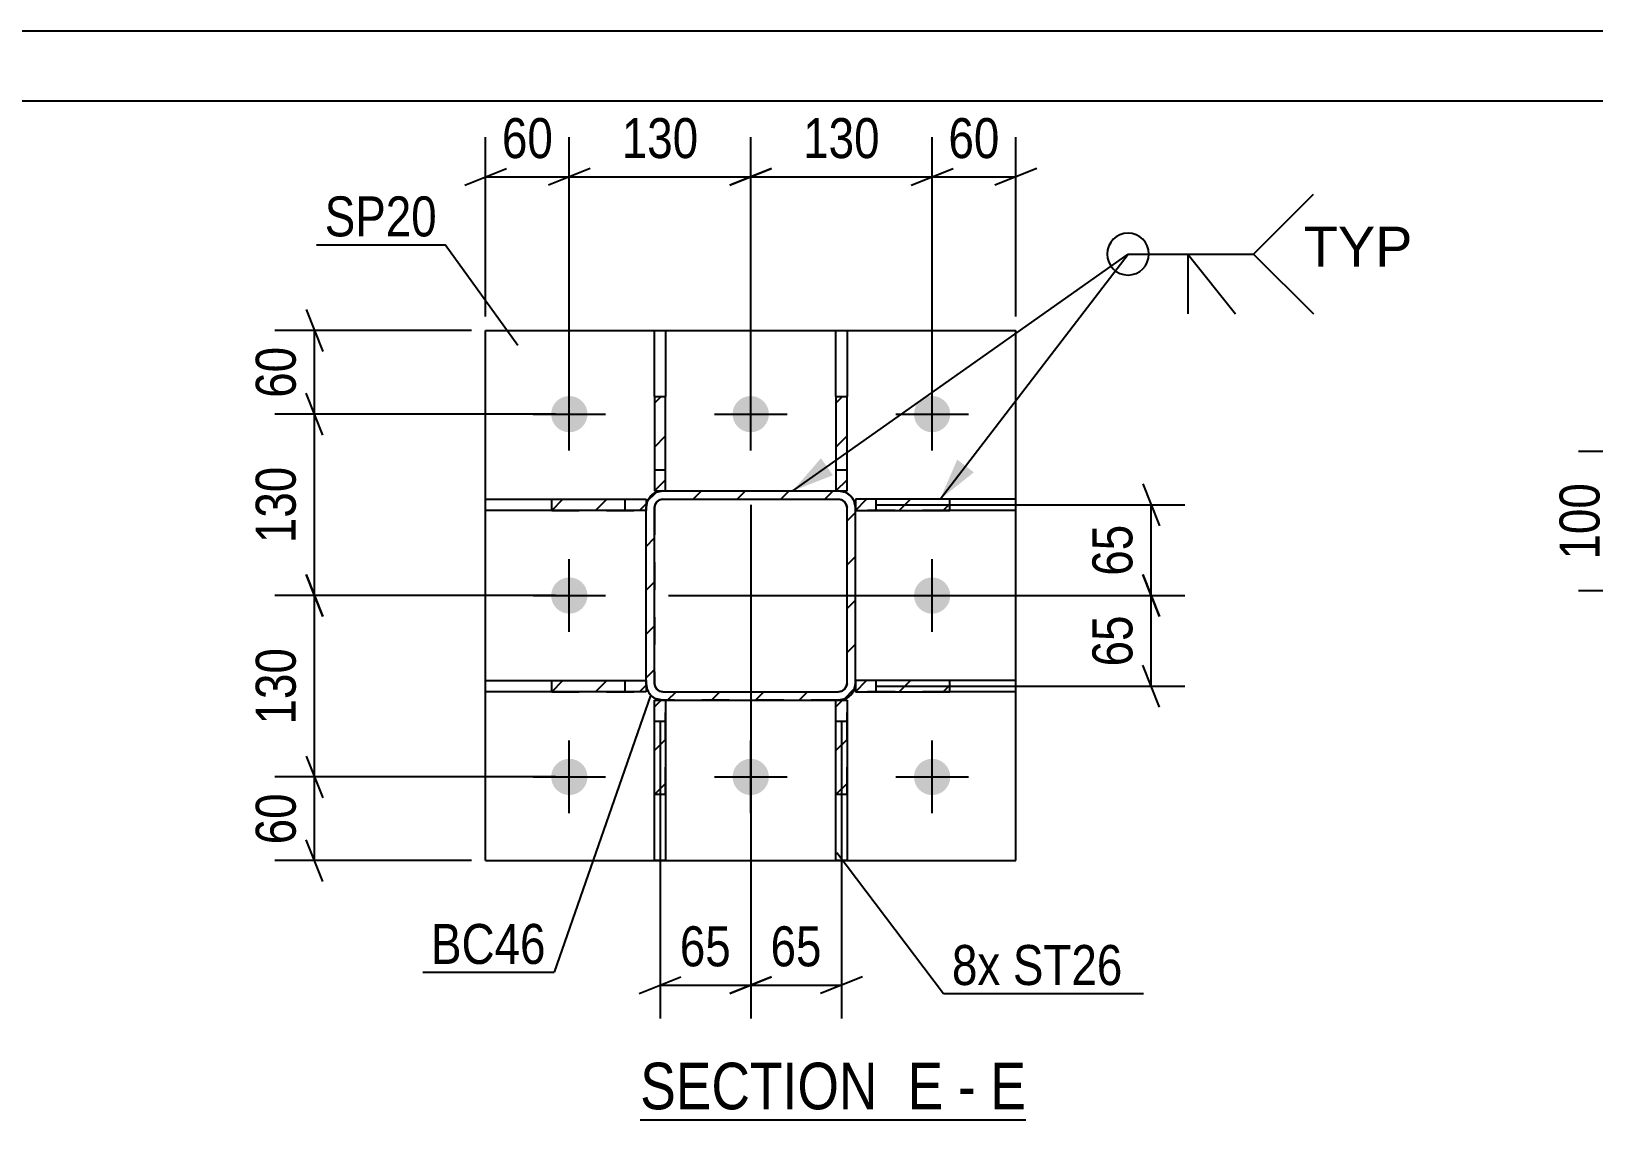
# Model space of a CAD drawing. Header units: millimetres. Extents: x 0 to 841, y 0 to 594.
# Drawn here: x 494.7 to 606.7, y 516 to 594 of the extents above; entities that cross this region are included whole.
import ezdxf

# ---------------------------------------------------------------- set-up
doc = ezdxf.new("R2010")
doc.units = ezdxf.units.MM
doc.linetypes.add('DXK_LINE_DOT2', pattern=[3.9198, 1.9599, -1.9599])
doc.linetypes.add('DXK_LINE_DOT3', pattern=[5.9187, 2.979, -0.9799, 0.9799, -0.9799])
doc.styles.add('Arial', font='ARIAL.TTF', dxfattribs={"height": 0.2})
doc.styles.add('Arial Narrow', font='ARIALN.TTF', dxfattribs={"height": 0.2})

# ---------------------------------------------------------------- blocks, each defined once
blk = doc.blocks.new('Unknown-761545321-1129 - 18537')
at = {"color": 5, "linetype": 'Continuous'}
for p, q in [((841, 594), (0, 594)), ((836, 589), (5, 589))]:
    blk.add_line(p, q, dxfattribs=at)
blk = doc.blocks.new('Unknown-761545321-13 - 15366')
at = {"color": 6, "linetype": 'Continuous'}
blk.add_line((538.36, 515.99), (566, 515.99), dxfattribs=at)
at = {"color": 0, "linetype": 'Continuous'}
for points in [[(556.47, 516.74), (556.47, 520.24), (538.36, 520.24), (538.36, 516.74)], [(560.07, 516.74), (560.07, 520.24), (557.52, 520.24), (557.52, 516.74)], [(562.4, 516.74), (562.4, 520.24), (561.12, 520.24), (561.12, 516.74)], [(566, 516.74), (566, 520.24), (563.45, 520.24), (563.45, 516.74)]]:
    blk.add_wipeout(points, dxfattribs=at)
at = {"color": 7, "linetype": 'Continuous', "style": 'Arial Narrow'}
for s, p in [('SECTION ', (538.36, 516.74)), ('E', (557.52, 516.74)), ('E', (563.45, 516.74)), ('-', (561.12, 516.74))]:
    blk.add_text(s, height=3.34, dxfattribs=at).set_placement(p)
blk = doc.blocks.new('Part-761545321-15372 - 15366')
at = {"linetype": 'Continuous'}
h = blk.add_hatch(dxfattribs=at)
h.set_pattern_fill('', scale=0.7, style=0, pattern_type=0)
h.set_pattern_definition([(45, (539.5212, 560.9692), (-1.57154, 1.57154), [])])
h.paths.add_polyline_path([(539.98, 561.06), (539.52, 560.97), (539.13, 560.71), (538.87, 560.32), (538.78, 559.86), (538.78, 547.26), (538.87, 546.8), (539.13, 546.41), (539.52, 546.15), (539.98, 546.06), (552.58, 546.06), (553.04, 546.15), (553.43, 546.41), (553.69, 546.8), (553.78, 547.26), (553.78, 559.86), (553.69, 560.32), (553.43, 560.71), (553.04, 560.97), (552.58, 561.06)])
h.paths.add_polyline_path([(552.58, 560.46), (552.81, 560.41), (553, 560.28), (553.13, 560.09), (553.18, 559.86), (553.18, 547.26), (553.13, 547.03), (553, 546.84), (552.81, 546.71), (552.58, 546.66), (539.98, 546.66), (539.75, 546.71), (539.56, 546.84), (539.43, 547.03), (539.38, 547.26), (539.38, 559.86), (539.43, 560.09), (539.56, 560.28), (539.75, 560.41), (539.98, 560.46)])
at = {"color": 7, "linetype": 'DXK_LINE_DOT2'}
for p, q in [((539.52, 560.97), (539.98, 561.06)), ((539.98, 561.06), (552.58, 561.06)), ((552.58, 561.06), (553.04, 560.97)), ((538.78, 559.86), (538.87, 560.32)), ((539.43, 560.09), (539.38, 559.86)), ((539.56, 560.28), (539.43, 560.09)), ((539.75, 560.41), (539.56, 560.28)), ((539.98, 560.46), (539.75, 560.41)), ((539.98, 560.46), (552.58, 560.46)), ((552.81, 560.41), (552.58, 560.46)), ((553, 560.28), (552.81, 560.41)), ((553.13, 560.09), (553, 560.28)), ((553.18, 559.86), (553.13, 560.09)), ((553.69, 560.32), (553.78, 559.86)), ((538.78, 547.26), (538.78, 559.86)), ((539.38, 559.86), (539.38, 547.26)), ((553.18, 547.26), (553.18, 559.86)), ((553.78, 547.26), (553.78, 559.86)), ((538.87, 546.8), (538.78, 547.26)), ((539.38, 547.26), (539.43, 547.03)), ((539.43, 547.03), (539.56, 546.84)), ((539.56, 546.84), (539.75, 546.71)), ((539.75, 546.71), (539.98, 546.66)), ((539.98, 546.66), (552.58, 546.66)), ((552.58, 546.66), (552.81, 546.71)), ((552.81, 546.71), (553, 546.84)), ((553, 546.84), (553.13, 547.03)), ((553.13, 547.03), (553.18, 547.26)), ((553.78, 547.26), (553.69, 546.8)), ((539.98, 546.06), (539.52, 546.15)), ((552.58, 546.06), (539.98, 546.06)), ((553.04, 546.15), (552.58, 546.06))]:
    blk.add_line(p, q, dxfattribs=at)
at = {"color": 2, "linetype": 'Continuous'}
for p, q in [((539.98, 561.06), (539.52, 560.97)), ((539.98, 561.06), (552.58, 561.06)), ((553.04, 560.97), (552.58, 561.06)), ((538.87, 560.32), (538.78, 559.86)), ((539.38, 559.86), (539.43, 560.09)), ((539.43, 560.09), (539.56, 560.28)), ((539.56, 560.28), (539.75, 560.41)), ((539.75, 560.41), (539.98, 560.46)), ((539.98, 560.46), (552.58, 560.46)), ((552.58, 560.46), (552.81, 560.41)), ((552.81, 560.41), (553, 560.28)), ((553, 560.28), (553.13, 560.09)), ((553.13, 560.09), (553.18, 559.86)), ((553.78, 559.86), (553.69, 560.32)), ((538.78, 547.26), (538.78, 559.86)), ((539.38, 547.26), (539.38, 559.86)), ((553.18, 547.26), (553.18, 559.86)), ((553.78, 547.26), (553.78, 559.86)), ((538.78, 547.26), (538.87, 546.8)), ((539.43, 547.03), (539.38, 547.26)), ((539.56, 546.84), (539.43, 547.03)), ((539.75, 546.71), (539.56, 546.84)), ((539.98, 546.66), (539.75, 546.71)), ((539.98, 546.66), (552.58, 546.66)), ((552.81, 546.71), (552.58, 546.66)), ((553, 546.84), (552.81, 546.71)), ((553.13, 547.03), (553, 546.84)), ((553.18, 547.26), (553.13, 547.03)), ((553.69, 546.8), (553.78, 547.26)), ((539.52, 546.15), (539.98, 546.06)), ((539.98, 546.06), (552.58, 546.06)), ((552.58, 546.06), (553.04, 546.15))]:
    blk.add_line(p, q, dxfattribs=at)
at = {"color": 7, "linetype": 'DXK_LINE_DOT3'}
blk.add_line((546.28, 553.56), (546.28, 553.56), dxfattribs=at)
at = {"color": 7, "linetype": 'DXK_LINE_DOT2'}
for centre, start, end in [((539.98, 559.86), 112.5, 157.5), ((552.58, 559.86), 22.5, 67.5), ((539.98, 547.26), 202.5, 247.5), ((552.58, 547.26), 292.5, 337.5)]:
    blk.add_arc(centre, 1.2, start, end, dxfattribs=at)
at = {"color": 2, "linetype": 'Continuous'}
for centre, start, end in [((539.98, 559.86), 112.5, 157.5), ((552.58, 559.86), 22.5, 67.5), ((539.98, 547.26), 202.5, 247.5), ((552.58, 547.26), 292.5, 337.5)]:
    blk.add_arc(centre, 1.2, start, end, dxfattribs=at)
blk = doc.blocks.new('Part-761545321-15436 - 15366')
at = {"linetype": 'Continuous'}
h = blk.add_hatch(dxfattribs=at)
h.set_pattern_fill('', scale=0.7, style=0, pattern_type=0)
h.set_pattern_definition([(45, (553.7805, 546.6609), (-1.57154, 1.57154), [])])
h.paths.add_polyline_path([(553.78, 547.46), (553.78, 546.66), (560.54, 546.66), (560.54, 547.46)])
at = {"color": 7, "linetype": 'DXK_LINE_DOT2'}
for p, q in [((560.54, 547.46), (553.78, 547.46)), ((553.78, 547.46), (553.78, 546.66)), ((560.54, 546.66), (553.78, 546.66)), ((555.28, 546.66), (555.28, 547.46))]:
    blk.add_line(p, q, dxfattribs=at)
at = {"color": 2, "linetype": 'Continuous'}
for p, q in [((560.54, 547.46), (553.78, 547.46)), ((553.78, 547.46), (553.78, 546.66)), ((553.78, 546.66), (560.54, 546.66)), ((565.28, 547.46), (560.54, 547.46)), ((560.54, 546.66), (560.54, 547.46)), ((565.28, 546.66), (560.54, 546.66)), ((565.28, 546.66), (565.28, 547.46))]:
    blk.add_line(p, q, dxfattribs=at)
blk = doc.blocks.new('Part-761545321-15442 - 15366')
at = {"linetype": 'Continuous'}
h = blk.add_hatch(dxfattribs=at)
h.set_pattern_fill('', scale=0.7, style=0, pattern_type=0)
h.set_pattern_definition([(45, (539.3805, 539.3007), (-1.57154, 1.57154), [])])
h.paths.add_polyline_path([(539.38, 546.06), (539.38, 539.3), (540.18, 539.3), (540.18, 546.06)])
at = {"color": 7, "linetype": 'DXK_LINE_DOT2'}
for p, q in [((539.38, 539.3), (539.38, 546.06)), ((539.38, 546.06), (540.18, 546.06)), ((540.18, 539.3), (540.18, 546.06)), ((539.38, 544.56), (540.18, 544.56))]:
    blk.add_line(p, q, dxfattribs=at)
at = {"color": 2, "linetype": 'Continuous'}
for p, q in [((539.38, 539.3), (539.38, 546.06)), ((539.38, 546.06), (540.18, 546.06)), ((540.18, 546.06), (540.18, 539.3)), ((539.38, 534.56), (539.38, 539.3)), ((540.18, 539.3), (539.38, 539.3)), ((540.18, 539.3), (540.18, 534.56)), ((540.18, 534.56), (539.38, 534.56))]:
    blk.add_line(p, q, dxfattribs=at)
blk = doc.blocks.new('Part-761545321-15378 - 15366')
at = {"color": 2, "linetype": 'Continuous'}
for p, q in [((527.28, 534.56), (527.28, 572.56)), ((527.28, 572.56), (565.28, 572.56)), ((565.28, 534.56), (565.28, 572.56)), ((527.28, 534.56), (565.28, 534.56))]:
    blk.add_line(p, q, dxfattribs=at)
blk = doc.blocks.new('Part-761545321-15435 - 15366')
at = {"linetype": 'Continuous'}
h = blk.add_hatch(dxfattribs=at)
h.set_pattern_fill('', scale=0.7, style=0, pattern_type=0)
h.set_pattern_definition([(45, (553.7805, 559.6603), (-1.57154, 1.57154), [])])
h.paths.add_polyline_path([(553.78, 560.46), (553.78, 559.66), (560.54, 559.66), (560.54, 560.46)])
at = {"color": 7, "linetype": 'DXK_LINE_DOT2'}
for p, q in [((560.54, 560.46), (553.78, 560.46)), ((553.78, 560.46), (553.78, 559.66)), ((555.28, 559.66), (555.28, 560.46)), ((560.54, 559.66), (553.78, 559.66))]:
    blk.add_line(p, q, dxfattribs=at)
at = {"color": 2, "linetype": 'Continuous'}
for p, q in [((560.54, 560.46), (553.78, 560.46)), ((553.78, 560.46), (553.78, 559.66)), ((565.28, 560.46), (560.54, 560.46)), ((560.54, 559.66), (560.54, 560.46)), ((565.28, 559.66), (565.28, 560.46)), ((553.78, 559.66), (560.54, 559.66)), ((565.28, 559.66), (560.54, 559.66))]:
    blk.add_line(p, q, dxfattribs=at)
blk = doc.blocks.new('Part-761545321-15437 - 15366')
at = {"linetype": 'Continuous'}
h = blk.add_hatch(dxfattribs=at)
h.set_pattern_fill('', scale=0.7, style=0, pattern_type=0)
h.set_pattern_definition([(45, (532.02, 559.6603), (-1.57154, 1.57154), [])])
h.paths.add_polyline_path([(532.02, 560.46), (532.02, 559.66), (538.78, 559.66), (538.78, 560.46)])
at = {"color": 2, "linetype": 'Continuous'}
for p, q in [((527.28, 559.66), (527.28, 560.46)), ((527.28, 560.46), (532.02, 560.46)), ((532.02, 559.66), (532.02, 560.46)), ((532.02, 560.46), (538.78, 560.46)), ((538.78, 560.46), (538.78, 559.66)), ((532.02, 559.66), (527.28, 559.66)), ((538.78, 559.66), (532.02, 559.66))]:
    blk.add_line(p, q, dxfattribs=at)
at = {"color": 7, "linetype": 'DXK_LINE_DOT2'}
for p, q in [((532.02, 560.46), (538.78, 560.46)), ((537.28, 559.66), (537.28, 560.46)), ((538.78, 560.46), (538.78, 559.66)), ((532.02, 559.66), (538.78, 559.66))]:
    blk.add_line(p, q, dxfattribs=at)
blk = doc.blocks.new('Part-761545321-15438 - 15366')
at = {"linetype": 'Continuous'}
h = blk.add_hatch(dxfattribs=at)
h.set_pattern_fill('', scale=0.7, style=0, pattern_type=0)
h.set_pattern_definition([(45, (532.02, 546.6609), (-1.57154, 1.57154), [])])
h.paths.add_polyline_path([(532.02, 547.46), (532.02, 546.66), (538.78, 546.66), (538.78, 547.46)])
at = {"color": 2, "linetype": 'Continuous'}
for p, q in [((527.28, 546.66), (527.28, 547.46)), ((527.28, 547.46), (532.02, 547.46)), ((532.02, 546.66), (527.28, 546.66)), ((532.02, 546.66), (532.02, 547.46)), ((532.02, 547.46), (538.78, 547.46)), ((538.78, 546.66), (532.02, 546.66)), ((538.78, 547.46), (538.78, 546.66))]:
    blk.add_line(p, q, dxfattribs=at)
at = {"color": 7, "linetype": 'DXK_LINE_DOT2'}
for p, q in [((532.02, 547.46), (538.78, 547.46)), ((532.02, 546.66), (538.78, 546.66)), ((537.28, 546.66), (537.28, 547.46)), ((538.78, 547.46), (538.78, 546.66))]:
    blk.add_line(p, q, dxfattribs=at)
blk = doc.blocks.new('Part-761545321-15439 - 15366')
at = {"linetype": 'Continuous'}
h = blk.add_hatch(dxfattribs=at)
h.set_pattern_fill('', scale=0.7, style=0, pattern_type=0)
h.set_pattern_definition([(45, (552.3805, 561.0606), (-1.57154, 1.57154), [])])
h.paths.add_polyline_path([(552.38, 567.82), (552.38, 561.06), (553.18, 561.06), (553.18, 567.82)])
at = {"color": 2, "linetype": 'Continuous'}
for p, q in [((552.38, 572.56), (553.18, 572.56)), ((552.38, 567.82), (552.38, 572.56)), ((553.18, 572.56), (553.18, 567.82)), ((552.38, 567.82), (552.38, 561.06)), ((552.38, 567.82), (553.18, 567.82)), ((553.18, 561.06), (553.18, 567.82)), ((552.38, 561.06), (553.18, 561.06))]:
    blk.add_line(p, q, dxfattribs=at)
at = {"color": 7, "linetype": 'DXK_LINE_DOT2'}
for p, q in [((552.38, 567.82), (552.38, 561.06)), ((553.18, 561.06), (553.18, 567.82)), ((552.38, 562.56), (553.18, 562.56)), ((552.38, 561.06), (553.18, 561.06))]:
    blk.add_line(p, q, dxfattribs=at)
blk = doc.blocks.new('Part-761545321-15440 - 15366')
at = {"linetype": 'Continuous'}
h = blk.add_hatch(dxfattribs=at)
h.set_pattern_fill('', scale=0.7, style=0, pattern_type=0)
h.set_pattern_definition([(45, (539.3805, 561.0606), (-1.57154, 1.57154), [])])
h.paths.add_polyline_path([(539.38, 567.82), (539.38, 561.06), (540.18, 561.06), (540.18, 567.82)])
at = {"color": 2, "linetype": 'Continuous'}
for p, q in [((539.38, 572.56), (540.18, 572.56)), ((539.38, 567.82), (539.38, 572.56)), ((540.18, 572.56), (540.18, 567.82)), ((539.38, 567.82), (539.38, 561.06)), ((539.38, 567.82), (540.18, 567.82)), ((540.18, 561.06), (540.18, 567.82)), ((539.38, 561.06), (540.18, 561.06))]:
    blk.add_line(p, q, dxfattribs=at)
at = {"color": 7, "linetype": 'DXK_LINE_DOT2'}
for p, q in [((539.38, 567.82), (539.38, 561.06)), ((540.18, 561.06), (540.18, 567.82)), ((539.38, 562.56), (540.18, 562.56)), ((539.38, 561.06), (540.18, 561.06))]:
    blk.add_line(p, q, dxfattribs=at)
blk = doc.blocks.new('Part-761545321-15441 - 15366')
at = {"linetype": 'Continuous'}
h = blk.add_hatch(dxfattribs=at)
h.set_pattern_fill('', scale=0.7, style=0, pattern_type=0)
h.set_pattern_definition([(45, (552.3805, 539.3007), (-1.57154, 1.57154), [])])
h.paths.add_polyline_path([(552.38, 546.06), (552.38, 539.3), (553.18, 539.3), (553.18, 546.06)])
at = {"color": 7, "linetype": 'DXK_LINE_DOT2'}
for p, q in [((552.38, 539.3), (552.38, 546.06)), ((552.38, 546.06), (553.18, 546.06)), ((553.18, 539.3), (553.18, 546.06)), ((552.38, 544.56), (553.18, 544.56))]:
    blk.add_line(p, q, dxfattribs=at)
at = {"color": 2, "linetype": 'Continuous'}
for p, q in [((552.38, 539.3), (552.38, 546.06)), ((552.38, 546.06), (553.18, 546.06)), ((553.18, 546.06), (553.18, 539.3)), ((552.38, 534.56), (552.38, 539.3)), ((553.18, 539.3), (552.38, 539.3)), ((553.18, 539.3), (553.18, 534.56)), ((553.18, 534.56), (552.38, 534.56))]:
    blk.add_line(p, q, dxfattribs=at)
blk = doc.blocks.new('Bolt-761545321-15452 - 15366')
at = {"linetype": 'Continuous'}
for points in [[(533.28, 567.86, -1), (533.28, 565.26, -1)], [(546.28, 567.86, -1), (546.28, 565.26, -1)], [(559.28, 567.86, -1), (559.28, 565.26, -1)], [(533.28, 554.86, -1), (533.28, 552.26, -1)], [(559.28, 554.86, -1), (559.28, 552.26, -1)], [(533.28, 541.86, -1), (533.28, 539.26, -1)], [(546.28, 541.86, -1), (546.28, 539.26, -1)], [(559.28, 541.86, -1), (559.28, 539.26, -1)]]:
    blk.add_hatch(color=1, dxfattribs=at).paths.add_polyline_path(points)
at = {"color": 1, "linetype": 'Continuous'}
for p, q in [((533.28, 563.96), (533.28, 569.16)), ((546.28, 563.96), (546.28, 569.16)), ((559.28, 563.96), (559.28, 569.16)), ((530.68, 566.56), (535.88, 566.56)), ((543.68, 566.56), (548.88, 566.56)), ((556.68, 566.56), (561.88, 566.56)), ((533.28, 550.96), (533.28, 556.16)), ((559.28, 550.96), (559.28, 556.16)), ((530.68, 553.56), (535.88, 553.56)), ((556.68, 553.56), (561.88, 553.56)), ((533.28, 537.96), (533.28, 543.16)), ((546.28, 537.96), (546.28, 543.16)), ((559.28, 537.96), (559.28, 543.16)), ((530.68, 540.56), (535.88, 540.56)), ((543.68, 540.56), (548.88, 540.56)), ((556.68, 540.56), (561.88, 540.56))]:
    blk.add_line(p, q, dxfattribs=at)
blk = doc.blocks.new('StraightDimension-761545321-17147 - 15366')
at = {"color": 7, "linetype": 'Continuous'}
for p, q in [((533.28, 567.56), (533.28, 586.41)), ((546.28, 567.56), (546.28, 586.41)), ((534.78, 584.16), (531.78, 582.96)), ((533.28, 583.56), (546.28, 583.56)), ((544.78, 582.96), (547.78, 584.16))]:
    blk.add_line(p, q, dxfattribs=at)
at = {"color": 0}
blk.add_wipeout([(543.12, 584.31), (543.12, 588.51), (536.44, 588.51), (536.44, 584.31)], dxfattribs=at)
at = {"color": 3, "style": 'Arial Narrow'}
blk.add_text('130', height=2.863, dxfattribs=at).set_placement((537.04, 584.91))
blk = doc.blocks.new('StraightDimension-761545321-17145 - 15366')
at = {"color": 7, "linetype": 'Continuous'}
for p, q in [((559.28, 567.56), (559.28, 586.41)), ((565.28, 573.56), (565.28, 586.41)), ((557.78, 582.96), (560.78, 584.16)), ((559.28, 583.56), (565.28, 583.56)), ((566.78, 584.16), (563.78, 582.96))]:
    blk.add_line(p, q, dxfattribs=at)
at = {"color": 0}
blk.add_wipeout([(564.71, 584.31), (564.71, 588.51), (559.85, 588.51), (559.85, 584.31)], dxfattribs=at)
at = {"color": 3, "style": 'Arial Narrow'}
blk.add_text('60', height=2.863, dxfattribs=at).set_placement((560.45, 584.91))
blk = doc.blocks.new('StraightDimension-761545321-17148 - 15366')
at = {"color": 7, "linetype": 'Continuous'}
for p, q in [((527.28, 573.56), (527.28, 586.41)), ((533.28, 567.56), (533.28, 586.41)), ((525.78, 582.96), (528.78, 584.16)), ((527.28, 583.56), (533.28, 583.56)), ((534.78, 584.16), (531.78, 582.96))]:
    blk.add_line(p, q, dxfattribs=at)
at = {"color": 0}
blk.add_wipeout([(532.71, 584.31), (532.71, 588.51), (527.85, 588.51), (527.85, 584.31)], dxfattribs=at)
at = {"color": 3, "style": 'Arial Narrow'}
blk.add_text('60', height=2.863, dxfattribs=at).set_placement((528.45, 584.91))
blk = doc.blocks.new('StraightDimension-761545321-16975 - 15366')
at = {"color": 7, "linetype": 'Continuous'}
for p, q in [((574.38, 561.56), (575.58, 558.56)), ((555.32, 560.06), (577.38, 560.06)), ((574.98, 553.56), (574.98, 560.06)), ((575.58, 552.06), (574.38, 555.06)), ((540.38, 553.56), (577.38, 553.56))]:
    blk.add_line(p, q, dxfattribs=at)
at = {"color": 0}
blk.add_wipeout([(574.23, 559.24), (570.03, 559.24), (570.03, 554.38), (574.23, 554.38)], dxfattribs=at)
at = {"color": 3, "style": 'Arial Narrow'}
blk.add_text('65', height=2.863, rotation=90.0002, dxfattribs=at).set_placement((573.63, 554.98))
blk = doc.blocks.new('StraightDimension-761545321-16976 - 15366')
at = {"color": 7, "linetype": 'Continuous'}
for p, q in [((574.38, 555.06), (575.58, 552.06)), ((540.38, 553.56), (577.38, 553.56)), ((574.98, 547.06), (574.98, 553.56)), ((575.58, 545.56), (574.38, 548.56)), ((555.32, 547.06), (577.38, 547.06))]:
    blk.add_line(p, q, dxfattribs=at)
at = {"color": 0}
blk.add_wipeout([(574.23, 552.74), (570.03, 552.74), (570.03, 547.88), (574.23, 547.88)], dxfattribs=at)
at = {"color": 3, "style": 'Arial Narrow'}
blk.add_text('65', height=2.863, rotation=90.0002, dxfattribs=at).set_placement((573.63, 548.48))
blk = doc.blocks.new('StraightDimension-761545321-17000 - 15366')
at = {"color": 7, "linetype": 'Continuous'}
for p, q in [((546.28, 560.06), (546.28, 523.24)), ((552.78, 544.52), (552.78, 523.24)), ((544.78, 525.04), (547.78, 526.24)), ((546.28, 525.64), (552.78, 525.64)), ((554.28, 526.24), (551.28, 525.04))]:
    blk.add_line(p, q, dxfattribs=at)
at = {"color": 0}
blk.add_wipeout([(551.96, 526.39), (551.96, 530.59), (547.1, 530.59), (547.1, 526.39)], dxfattribs=at)
at = {"color": 3, "style": 'Arial Narrow'}
blk.add_text('65', height=2.863, dxfattribs=at).set_placement((547.7, 526.99))
blk = doc.blocks.new('StraightDimension-761545321-17001 - 15366')
at = {"color": 7, "linetype": 'Continuous'}
for p, q in [((546.28, 560.06), (546.28, 523.24)), ((539.78, 544.52), (539.78, 523.24)), ((538.28, 525.04), (541.28, 526.24)), ((539.78, 525.64), (546.28, 525.64)), ((547.78, 526.24), (544.78, 525.04))]:
    blk.add_line(p, q, dxfattribs=at)
at = {"color": 0}
blk.add_wipeout([(545.46, 526.39), (545.46, 530.59), (540.6, 530.59), (540.6, 526.39)], dxfattribs=at)
at = {"color": 3, "style": 'Arial Narrow'}
blk.add_text('65', height=2.863, dxfattribs=at).set_placement((541.2, 526.99))
blk = doc.blocks.new('StraightDimension-761545321-17052 - 15366')
at = {"color": 7, "linetype": 'Continuous'}
for p, q in [((514.42, 574.06), (515.62, 571.06)), ((526.28, 572.56), (512.17, 572.56)), ((515.02, 566.56), (515.02, 572.56)), ((515.62, 565.06), (514.42, 568.06)), ((532.28, 566.56), (512.17, 566.56))]:
    blk.add_line(p, q, dxfattribs=at)
at = {"color": 0}
blk.add_wipeout([(514.27, 571.99), (510.07, 571.99), (510.07, 567.13), (514.27, 567.13)], dxfattribs=at)
at = {"color": 3, "style": 'Arial Narrow'}
blk.add_text('60', height=2.863, rotation=90.0002, dxfattribs=at).set_placement((513.67, 567.73))
blk = doc.blocks.new('StraightDimension-761545321-17053 - 15366')
at = {"color": 7, "linetype": 'Continuous'}
for p, q in [((515.62, 565.06), (514.42, 568.06)), ((532.28, 566.56), (512.17, 566.56)), ((515.02, 553.56), (515.02, 566.56)), ((514.42, 555.06), (515.62, 552.06)), ((532.28, 553.56), (512.17, 553.56))]:
    blk.add_line(p, q, dxfattribs=at)
at = {"color": 0}
blk.add_wipeout([(514.27, 563.4), (510.07, 563.4), (510.07, 556.72), (514.27, 556.72)], dxfattribs=at)
at = {"color": 3, "style": 'Arial Narrow'}
blk.add_text('130', height=2.863, rotation=90.0002, dxfattribs=at).set_placement((513.67, 557.32))
blk = doc.blocks.new('StraightDimension-761545321-17054 - 15366')
at = {"color": 7, "linetype": 'Continuous'}
for p, q in [((515.62, 552.06), (514.42, 555.06)), ((532.28, 553.56), (512.17, 553.56)), ((515.02, 540.56), (515.02, 553.56)), ((514.42, 542.06), (515.62, 539.06)), ((532.28, 540.56), (512.17, 540.56))]:
    blk.add_line(p, q, dxfattribs=at)
at = {"color": 0}
blk.add_wipeout([(514.27, 550.4), (510.07, 550.4), (510.07, 543.72), (514.27, 543.72)], dxfattribs=at)
at = {"color": 3, "style": 'Arial Narrow'}
blk.add_text('130', height=2.863, rotation=90.0002, dxfattribs=at).set_placement((513.67, 544.32))
blk = doc.blocks.new('StraightDimension-761545321-17055 - 15366')
at = {"color": 7, "linetype": 'Continuous'}
for p, q in [((514.42, 542.06), (515.62, 539.06)), ((532.28, 540.56), (512.17, 540.56)), ((515.02, 534.56), (515.02, 540.56)), ((515.62, 533.06), (514.42, 536.06)), ((526.28, 534.56), (512.17, 534.56))]:
    blk.add_line(p, q, dxfattribs=at)
at = {"color": 0}
blk.add_wipeout([(514.27, 539.99), (510.07, 539.99), (510.07, 535.13), (514.27, 535.13)], dxfattribs=at)
at = {"color": 3, "style": 'Arial Narrow'}
blk.add_text('60', height=2.863, rotation=90.0002, dxfattribs=at).set_placement((513.67, 535.73))
blk = doc.blocks.new('StraightDimension-761545321-17146 - 15366')
at = {"color": 7, "linetype": 'Continuous'}
for p, q in [((546.28, 567.56), (546.28, 586.41)), ((559.28, 567.56), (559.28, 586.41)), ((547.78, 584.16), (544.78, 582.96)), ((546.28, 583.56), (559.28, 583.56)), ((557.78, 582.96), (560.78, 584.16))]:
    blk.add_line(p, q, dxfattribs=at)
at = {"color": 0}
blk.add_wipeout([(556.12, 584.31), (556.12, 588.51), (549.44, 588.51), (549.44, 584.31)], dxfattribs=at)
at = {"color": 3, "style": 'Arial Narrow'}
blk.add_text('130', height=2.863, dxfattribs=at).set_placement((550.04, 584.91))
blk = doc.blocks.new('StraightDimension-761545321-1279 - 1263')
at = {"color": 7, "linetype": 'Continuous'}
for p, q in [((607.86, 565.39), (609.06, 562.39)), ((614.68, 563.89), (605.61, 563.89)), ((608.46, 553.89), (608.46, 563.89)), ((609.06, 552.39), (607.86, 555.39)), ((618.32, 553.89), (605.61, 553.89))]:
    blk.add_line(p, q, dxfattribs=at)
at = {"color": 0}
blk.add_wipeout([(607.71, 562.23), (603.51, 562.23), (603.51, 555.54), (607.71, 555.54)], dxfattribs=at)
at = {"color": 3, "style": 'Arial Narrow'}
blk.add_text('100', height=2.863, rotation=90.0002, dxfattribs=at).set_placement((607.11, 556.14))
blk = doc.blocks.new('Mark-761545321-16907 - 15366')
at = {"color": 30, "linetype": 'Continuous'}
for p in [(539.1, 546.39), (522.77, 526.56)]:
    blk.add_line(p, (532.19, 526.56), dxfattribs=at)
at = {"color": 0}
blk.add_wipeout([(531.59, 527.16), (531.59, 530.16), (523.37, 530.16), (523.37, 527.16)], dxfattribs=at)
blk.add_wipeout([(531.59, 527.16), (531.59, 530.16), (523.37, 530.16), (523.37, 527.16)], dxfattribs=at)
at = {"color": 3, "style": 'Arial Narrow'}
blk.add_text('BC46', height=2.863, dxfattribs=at).set_placement((523.37, 527.16))
blk = doc.blocks.new('WeldMark-761545321-21477 - 15366')
at = {"linetype": 'Continuous'}
for points in [[(552.17, 562.18), (549.29, 561.06), (551.31, 563.4)], [(562.27, 562.39), (559.85, 560.46), (561.08, 563.3)]]:
    blk.add_hatch(color=30, dxfattribs=at).paths.add_polyline_path(points)
at = {"color": 30, "linetype": 'Continuous'}
for p, q in [((549.29, 561.06), (573.32, 578.03)), ((559.85, 560.46), (573.32, 578.03)), ((573.32, 578.03), (582.32, 578.03))]:
    blk.add_line(p, q, dxfattribs=at)
at = {"color": 3, "linetype": 'Continuous'}
for q in [(581.03, 573.75), (577.61, 573.75)]:
    blk.add_line((577.61, 578.03), q, dxfattribs=at)
for start, end in [(90, 270), (270, 90)]:
    blk.add_arc((573.32, 578.03), 1.5, start, end, dxfattribs=at)
at = {"color": 0, "linetype": 'Continuous'}
blk.add_wipeout([(593.7, 577.13), (593.7, 580.13), (585.92, 580.13), (585.92, 577.13)], dxfattribs=at)
blk.add_wipeout([(593.7, 577.13), (593.7, 580.13), (585.92, 580.13), (585.92, 577.13)], dxfattribs=at)
at = {"color": 3, "linetype": 'Continuous'}
for q in [(586.61, 582.32), (586.61, 573.75)]:
    blk.add_line((582.32, 578.03), q, dxfattribs=at)
at = {"color": 3, "linetype": 'Continuous', "style": 'Arial'}
blk.add_text('TYP', height=2.865, dxfattribs=at).set_placement((585.92, 577.13))
blk = doc.blocks.new('Mark-761545321-16910 - 15366')
at = {"color": 30, "linetype": 'Continuous'}
for p in [(515.15, 578.7), (529.6, 571.49)]:
    blk.add_line(p, (524.39, 578.7), dxfattribs=at)
at = {"color": 0}
blk.add_wipeout([(523.79, 579.3), (523.79, 582.3), (515.75, 582.3), (515.75, 579.3)], dxfattribs=at)
blk.add_wipeout([(523.79, 579.3), (523.79, 582.3), (515.75, 582.3), (515.75, 579.3)], dxfattribs=at)
at = {"color": 3, "style": 'Arial Narrow'}
blk.add_text('SP20', height=2.863, dxfattribs=at).set_placement((515.75, 579.3))
blk = doc.blocks.new('MarkSet-761545321-16956 - 15366')
at = {"color": 30, "linetype": 'Continuous'}
for p, q in [((552.46, 535.14), (560.1, 525.05)), ((560.1, 525.05), (574.43, 525.05))]:
    blk.add_line(p, q, dxfattribs=at)
at = {"color": 0}
for points in [[(564.17, 525.65), (564.17, 528.65), (560.7, 528.65), (560.7, 525.65)], [(572.93, 525.65), (572.93, 528.65), (565.07, 528.65), (565.07, 525.65)]]:
    blk.add_wipeout(points, dxfattribs=at)
for points in [[(564.17, 525.65), (564.17, 528.65), (560.7, 528.65), (560.7, 525.65)], [(572.93, 525.65), (572.93, 528.65), (565.07, 528.65), (565.07, 525.65)]]:
    blk.add_wipeout(points, dxfattribs=at)
at = {"color": 3, "style": 'Arial Narrow'}
for s, p in [('8x', (560.7, 525.65)), ('ST26', (565.07, 525.65))]:
    blk.add_text(s, height=2.863, dxfattribs=at).set_placement(p)

msp = doc.modelspace()

# ---------------------------------------------------------------- block references
for name in ['Unknown-761545321-1129 - 18537', 'Part-761545321-15378 - 15366', 'Part-761545321-15440 - 15366', 'Part-761545321-15439 - 15366', 'Bolt-761545321-15452 - 15366', 'Part-761545321-15372 - 15366', 'Part-761545321-15437 - 15366', 'Part-761545321-15435 - 15366', 'Part-761545321-15438 - 15366', 'Part-761545321-15436 - 15366', 'Part-761545321-15442 - 15366', 'Part-761545321-15441 - 15366']:
    msp.add_blockref(name, (0, 0))

# ---------------------------------------------------------------- next in the draw order: block references
for name in ['StraightDimension-761545321-17147 - 15366', 'StraightDimension-761545321-17145 - 15366', 'StraightDimension-761545321-1279 - 1263', 'StraightDimension-761545321-16975 - 15366', 'Unknown-761545321-13 - 15366']:
    msp.add_blockref(name, (0, 0))

# ---------------------------------------------------------------- next in the draw order: block references
for name in ['StraightDimension-761545321-17148 - 15366', 'StraightDimension-761545321-17146 - 15366', 'StraightDimension-761545321-16976 - 15366']:
    msp.add_blockref(name, (0, 0))

# ---------------------------------------------------------------- next in the draw order: block references
for name in ['StraightDimension-761545321-17052 - 15366', 'StraightDimension-761545321-17000 - 15366']:
    msp.add_blockref(name, (0, 0))

# ---------------------------------------------------------------- next in the draw order: block references
for name in ['Mark-761545321-16910 - 15366', 'WeldMark-761545321-21477 - 15366', 'StraightDimension-761545321-17053 - 15366', 'StraightDimension-761545321-17001 - 15366', 'MarkSet-761545321-16956 - 15366']:
    msp.add_blockref(name, (0, 0))

# ---------------------------------------------------------------- next in the draw order: block references
msp.add_blockref('StraightDimension-761545321-17054 - 15366', (0, 0))

# ---------------------------------------------------------------- next in the draw order: block references
msp.add_blockref('StraightDimension-761545321-17055 - 15366', (0, 0))

# ---------------------------------------------------------------- next in the draw order: block references
msp.add_blockref('Mark-761545321-16907 - 15366', (0, 0))

doc.saveas('drawing.dxf')
